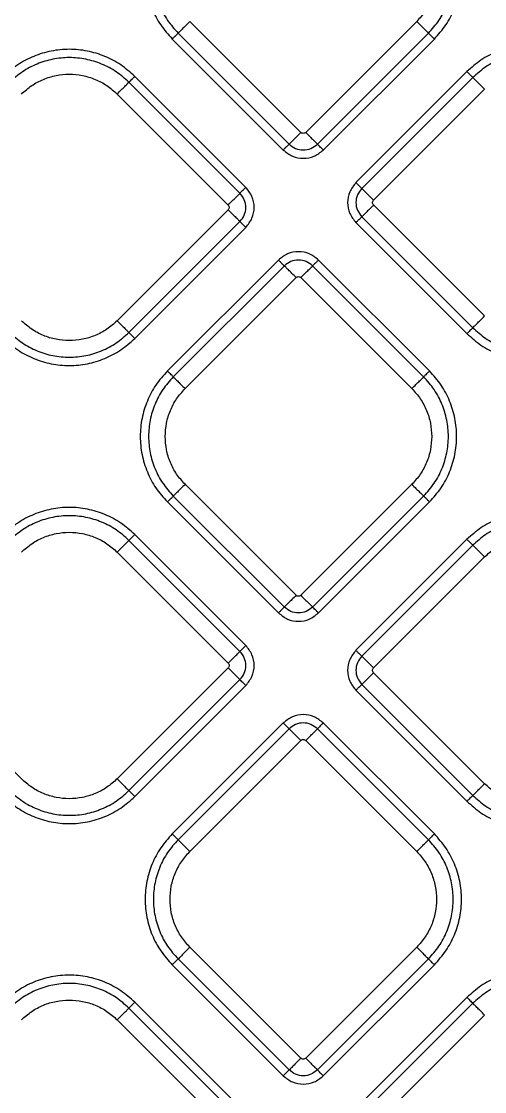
# Model space of a CAD drawing. Extents: x 400 to 501, y 484 to 634.
# Drawn here: x 461.16 to 463.91, y 553.08 to 559.43 of the extents above; entities that cross this region are included whole.
import ezdxf

# ---------------------------------------------------------------- set-up
doc = ezdxf.new("R2010")
doc.units = 0
doc.header["$MEASUREMENT"] = 0
doc.layers.add('DIM', color=3, linetype='Continuous')
doc.layers.add('GEOMETRY', color=3, linetype='Continuous', lineweight=25)

# ---------------------------------------------------------------- blocks, each defined once
blk = doc.blocks.new('2026 GRANDEE')
at = {"layer": 'GEOMETRY', "ltscale": 16}
for p, q in [((12.3912, -38.0681), (11.7324, -37.4093)), ((13.0783, -37.4093), (12.4195, -38.0681)), ((11.6627, -37.479), (12.3215, -38.1379)), ((12.4892, -38.1379), (13.148, -37.479)), ((11.6278, -37.5139), (12.2866, -38.1727)), ((12.5241, -38.1727), (13.1829, -37.5139)), ((12.0646, -38.3948), (11.4057, -37.7359)), ((13.3765, -37.7074), (12.7176, -38.3663)), ((12.0297, -38.4296), (11.3709, -37.7708)), ((13.4113, -37.7423), (12.7525, -38.4011)), ((11.3011, -37.8405), (11.96, -38.4994)), ((12.8222, -38.4709), (13.481, -37.812)), ((13.481, -39.158), (12.8222, -38.4991)), ((11.96, -38.5276), (11.3011, -39.1865)), ((11.3709, -39.2562), (12.0297, -38.5974)), ((12.7176, -38.6037), (13.3765, -39.2626)), ((12.7525, -38.5689), (13.4113, -39.2277)), ((11.4057, -39.2911), (12.0646, -38.6322)), ((12.2581, -38.8258), (11.5993, -39.4846)), ((12.293, -38.8606), (11.6341, -39.5195)), ((13.1195, -39.5195), (12.4607, -38.8606)), ((13.1544, -39.4846), (12.4956, -38.8258)), ((11.7039, -39.5892), (12.3627, -38.9304)), ((12.391, -38.9304), (13.0498, -39.5892)), ((12.3627, -40.8162), (11.7039, -40.1573)), ((13.0498, -40.1573), (12.391, -40.8162)), ((11.5993, -40.2619), (12.2581, -40.9207)), ((11.6341, -40.2271), (12.293, -40.8859)), ((12.4607, -40.8859), (13.1195, -40.2271)), ((12.4956, -40.9208), (13.1544, -40.2619)), ((12.0646, -41.1143), (11.4058, -40.4554)), ((12.0297, -41.1491), (11.3709, -40.4903)), ((13.3764, -40.4839), (12.7176, -41.1428)), ((13.4113, -40.5188), (12.7525, -41.1776)), ((11.3012, -40.56), (11.96, -41.2189)), ((12.8222, -41.2474), (13.481, -40.5885)), ((10.733, -41.906), (10.0742, -41.2471)), ((11.96, -41.2471), (11.3012, -41.906)), ((13.481, -41.9345), (12.8222, -41.2756)), ((11.3709, -41.9757), (12.0297, -41.3169)), ((11.4058, -42.0106), (12.0646, -41.3517)), ((12.7525, -41.3454), (13.4113, -42.0042)), ((12.7176, -41.3802), (13.3764, -42.0391)), ((12.2866, -41.5738), (11.6278, -42.2326)), ((12.3215, -41.6086), (11.6627, -42.2674)), ((13.148, -42.2674), (12.4892, -41.6086)), ((13.1829, -42.2326), (12.5241, -41.5738)), ((11.7324, -42.3372), (12.3912, -41.6783)), ((12.4195, -41.6783), (13.0783, -42.3372)), ((12.3912, -43.5641), (11.7324, -42.9053)), ((13.0783, -42.9053), (12.4195, -43.5641)), ((11.6278, -43.0099), (12.2866, -43.6687)), ((11.6627, -42.975), (12.3215, -43.6339)), ((12.4892, -43.6339), (13.148, -42.975)), ((12.5241, -43.6687), (13.1829, -43.0099)), ((12.0646, -43.8908), (11.4057, -43.2319)), ((13.3765, -43.2034), (12.7176, -43.8623)), ((13.4113, -43.2383), (12.7525, -43.8971)), ((12.0297, -43.9256), (11.3709, -43.2668)), ((12.8222, -43.9669), (13.481, -43.308)), ((11.3011, -43.3365), (11.96, -43.9954))]:
    blk.add_line(p, q, dxfattribs=at)
for points in [[(11.6278, -36.7366), (11.6038, -36.7635), (11.5558, -36.8172), (11.5056, -36.9137), (11.4738, -37.0173), (11.4633, -37.1252), (11.4738, -37.2332), (11.5056, -37.3367), (11.5558, -37.4332), (11.6038, -37.487), (11.6278, -37.5139)], [(11.6627, -36.7714), (11.6408, -36.7959), (11.5971, -36.8449), (11.5514, -36.9327), (11.5225, -37.027), (11.5129, -37.1252), (11.5225, -37.2235), (11.5514, -37.3178), (11.5971, -37.4056), (11.6408, -37.4546), (11.6627, -37.479)], [(13.148, -37.479), (13.1699, -37.4546), (13.2136, -37.4056), (13.2593, -37.3178), (13.2882, -37.2235), (13.2978, -37.1252), (13.2882, -37.027), (13.2593, -36.9327), (13.2136, -36.8449), (13.1699, -36.7959), (13.148, -36.7714)], [(13.1829, -37.5139), (13.2069, -37.487), (13.2549, -37.4332), (13.3051, -37.3367), (13.3369, -37.2332), (13.3474, -37.1252), (13.3369, -37.0173), (13.3051, -36.9137), (13.2549, -36.8172), (13.2069, -36.7635), (13.1829, -36.7366)], [(13.196, -37.1252), (13.1945, -37.1515), (13.1915, -37.2041), (13.1675, -37.2798), (13.131, -37.3504), (13.0959, -37.3897), (13.0783, -37.4093)], [(11.7324, -37.4093), (11.7241, -37.4176), (11.7075, -37.4341), (11.6859, -37.4558), (11.6693, -37.4724), (11.6649, -37.4768), (11.6627, -37.479)], [(13.0783, -37.4093), (13.0866, -37.4176), (13.1032, -37.4341), (13.1248, -37.4558), (13.1414, -37.4724), (13.1458, -37.4768), (13.148, -37.479)], [(11.6278, -37.5139), (11.6319, -37.5097), (11.6402, -37.5015), (11.651, -37.4906), (11.6593, -37.4823), (11.6615, -37.4801), (11.6627, -37.479)], [(13.1829, -37.5139), (13.1788, -37.5097), (13.1705, -37.5015), (13.1597, -37.4906), (13.1514, -37.4823), (13.1492, -37.4801), (13.148, -37.479)], [(14.1538, -37.7074), (14.1269, -37.6834), (14.0731, -37.6355), (13.9766, -37.5852), (13.8731, -37.5535), (13.7651, -37.5429), (13.6571, -37.5535), (13.5536, -37.5852), (13.4571, -37.6355), (13.4033, -37.6834), (13.3765, -37.7074)], [(11.4057, -37.7359), (11.3788, -37.712), (11.3251, -37.664), (11.2286, -37.6137), (11.125, -37.582), (11.0171, -37.5714), (10.9091, -37.582), (10.8056, -37.6137), (10.7091, -37.664), (10.6553, -37.712), (10.6284, -37.7359)], [(14.1189, -37.7423), (14.0944, -37.7205), (14.0455, -37.6768), (13.9576, -37.631), (13.8634, -37.6022), (13.7651, -37.5926), (13.6668, -37.6022), (13.5726, -37.631), (13.4847, -37.6768), (13.4358, -37.7205), (13.4113, -37.7423)], [(11.3709, -37.7708), (11.3464, -37.749), (11.2974, -37.7053), (11.2096, -37.6595), (11.1154, -37.6307), (11.0171, -37.6211), (10.9188, -37.6307), (10.8245, -37.6595), (10.7367, -37.7053), (10.6878, -37.749), (10.6633, -37.7708)], [(10.733, -37.8405), (10.7527, -37.823), (10.792, -37.7879), (10.8625, -37.7512), (10.9382, -37.728), (11.0171, -37.7203), (11.096, -37.728), (11.1717, -37.7512), (11.2422, -37.7879), (11.2815, -37.823), (11.3011, -37.8405)], [(11.4057, -37.7359), (11.4016, -37.7401), (11.3933, -37.7484), (11.3825, -37.7592), (11.3742, -37.7675), (11.372, -37.7697), (11.3709, -37.7708)], [(13.3765, -37.7074), (13.3806, -37.7116), (13.3889, -37.7199), (13.3997, -37.7307), (13.408, -37.739), (13.4102, -37.7412), (13.4113, -37.7423)], [(11.3011, -37.8405), (11.3094, -37.8323), (11.326, -37.8157), (11.3476, -37.794), (11.3642, -37.7774), (11.3687, -37.773), (11.3709, -37.7708)], [(13.481, -37.812), (13.4728, -37.8037), (13.4562, -37.7872), (13.4346, -37.7655), (13.418, -37.7489), (13.4135, -37.7445), (13.4113, -37.7423)], [(12.3215, -38.1379), (12.3237, -38.1356), (12.3281, -38.1312), (12.3447, -38.1146), (12.3664, -38.093), (12.3829, -38.0764), (12.3912, -38.0681)], [(12.4195, -38.0681), (12.4278, -38.0764), (12.4443, -38.093), (12.466, -38.1146), (12.4826, -38.1312), (12.487, -38.1356), (12.4892, -38.1379)], [(12.3215, -38.1379), (12.3204, -38.139), (12.3182, -38.1412), (12.3099, -38.1495), (12.299, -38.1603), (12.2908, -38.1686), (12.2866, -38.1727)], [(12.5241, -38.1727), (12.5199, -38.1686), (12.5117, -38.1603), (12.5008, -38.1495), (12.4925, -38.1412), (12.4903, -38.139), (12.4892, -38.1379)], [(12.7176, -38.3663), (12.7218, -38.3704), (12.73, -38.3787), (12.7409, -38.3895), (12.7492, -38.3978), (12.7514, -38.4), (12.7525, -38.4011)], [(11.96, -38.4994), (11.9683, -38.4911), (11.9848, -38.4745), (12.0065, -38.4529), (12.0231, -38.4363), (12.0275, -38.4319), (12.0297, -38.4296)], [(12.0646, -38.3948), (12.0604, -38.3989), (12.0521, -38.4072), (12.0413, -38.418), (12.033, -38.4263), (12.0308, -38.4285), (12.0297, -38.4296)], [(12.8222, -38.4709), (12.8139, -38.4626), (12.7974, -38.446), (12.7757, -38.4244), (12.7591, -38.4078), (12.7547, -38.4033), (12.7525, -38.4011)], [(12.8222, -38.4991), (12.8139, -38.5074), (12.7974, -38.524), (12.7757, -38.5456), (12.7591, -38.5622), (12.7547, -38.5666), (12.7525, -38.5689)], [(11.96, -38.5276), (11.9683, -38.5359), (11.9848, -38.5525), (12.0065, -38.5741), (12.0231, -38.5907), (12.0275, -38.5952), (12.0297, -38.5974)], [(12.0646, -38.6322), (12.0604, -38.6281), (12.0521, -38.6198), (12.0413, -38.609), (12.033, -38.6007), (12.0308, -38.5985), (12.0297, -38.5974)], [(12.7176, -38.6037), (12.7218, -38.5996), (12.73, -38.5913), (12.7409, -38.5805), (12.7492, -38.5722), (12.7514, -38.57), (12.7525, -38.5689)], [(12.2581, -38.8258), (12.2623, -38.8299), (12.2705, -38.8382), (12.2814, -38.849), (12.2897, -38.8573), (12.2919, -38.8595), (12.293, -38.8606)], [(12.3627, -38.9304), (12.3544, -38.9221), (12.3379, -38.9055), (12.3162, -38.8839), (12.2996, -38.8673), (12.2952, -38.8629), (12.293, -38.8606)], [(12.391, -38.9304), (12.3993, -38.9221), (12.4158, -38.9055), (12.4375, -38.8839), (12.4541, -38.8673), (12.4585, -38.8629), (12.4607, -38.8606)], [(12.4956, -38.8258), (12.4914, -38.8299), (12.4831, -38.8382), (12.4723, -38.849), (12.464, -38.8573), (12.4618, -38.8595), (12.4607, -38.8606)], [(11.3011, -39.1865), (11.2815, -39.204), (11.2422, -39.2391), (11.1717, -39.2758), (11.096, -39.299), (11.0171, -39.3067), (10.9382, -39.299), (10.8625, -39.2758), (10.792, -39.2391), (10.7527, -39.204), (10.733, -39.1865)], [(11.3011, -39.1865), (11.3094, -39.1948), (11.326, -39.2113), (11.3476, -39.233), (11.3642, -39.2496), (11.3687, -39.254), (11.3709, -39.2562)], [(13.4113, -39.2277), (13.4135, -39.2255), (13.418, -39.2211), (13.4346, -39.2045), (13.4562, -39.1828), (13.4728, -39.1662), (13.481, -39.158)], [(10.6633, -39.2562), (10.6878, -39.278), (10.7367, -39.3217), (10.8245, -39.3675), (10.9188, -39.3963), (11.0171, -39.4059), (11.1154, -39.3963), (11.2096, -39.3675), (11.2974, -39.3217), (11.3464, -39.278), (11.3709, -39.2562)], [(11.4057, -39.2911), (11.4016, -39.2869), (11.3933, -39.2786), (11.3825, -39.2678), (11.3742, -39.2595), (11.372, -39.2573), (11.3709, -39.2562)], [(13.4113, -39.2277), (13.4102, -39.2288), (13.408, -39.231), (13.3997, -39.2393), (13.3889, -39.2501), (13.3806, -39.2584), (13.3765, -39.2626)], [(13.4113, -39.2277), (13.4358, -39.2495), (13.4847, -39.2932), (13.5726, -39.339), (13.6668, -39.3678), (13.7651, -39.3774), (13.8634, -39.3678), (13.9576, -39.339), (14.0455, -39.2932), (14.0944, -39.2495), (14.1189, -39.2277)], [(10.6284, -39.2911), (10.6553, -39.3151), (10.7091, -39.363), (10.8056, -39.4133), (10.9091, -39.445), (11.0171, -39.4556), (11.125, -39.445), (11.2286, -39.4133), (11.3251, -39.363), (11.3788, -39.3151), (11.4057, -39.2911)], [(13.3765, -39.2626), (13.4033, -39.2865), (13.4571, -39.3345), (13.5536, -39.3848), (13.6571, -39.4165), (13.7651, -39.4271), (13.8731, -39.4165), (13.9766, -39.3848), (14.0731, -39.3345), (14.1269, -39.2865), (14.1538, -39.2626)], [(11.5993, -39.4846), (11.5753, -39.5115), (11.5273, -39.5653), (11.477, -39.6618), (11.4453, -39.7653), (11.4348, -39.8733), (11.4453, -39.9812), (11.477, -40.0848), (11.5273, -40.1813), (11.5753, -40.235), (11.5993, -40.2619)], [(11.6341, -39.5195), (11.633, -39.5184), (11.6308, -39.5162), (11.6225, -39.5079), (11.6117, -39.497), (11.6034, -39.4888), (11.5993, -39.4846)], [(13.1544, -39.4846), (13.1503, -39.4888), (13.142, -39.497), (13.1312, -39.5079), (13.1229, -39.5162), (13.1206, -39.5184), (13.1195, -39.5195)], [(13.1544, -40.2619), (13.1784, -40.235), (13.2264, -40.1813), (13.2766, -40.0848), (13.3083, -39.9812), (13.3189, -39.8733), (13.3083, -39.7653), (13.2766, -39.6618), (13.2264, -39.5653), (13.1784, -39.5115), (13.1544, -39.4846)], [(11.6341, -39.5195), (11.6123, -39.544), (11.5686, -39.5929), (11.5229, -39.6807), (11.494, -39.775), (11.4844, -39.8733), (11.494, -39.9715), (11.5229, -40.0658), (11.5686, -40.1536), (11.6123, -40.2026), (11.6341, -40.2271)], [(11.6341, -39.5195), (11.6364, -39.5217), (11.6408, -39.5261), (11.6574, -39.5427), (11.679, -39.5644), (11.6956, -39.5809), (11.7039, -39.5892)], [(13.0498, -39.5892), (13.0581, -39.5809), (13.0746, -39.5644), (13.0963, -39.5427), (13.1129, -39.5261), (13.1173, -39.5217), (13.1195, -39.5195)], [(13.1195, -40.2271), (13.1414, -40.2026), (13.1851, -40.1536), (13.2308, -40.0658), (13.2597, -39.9715), (13.2693, -39.8733), (13.2597, -39.775), (13.2308, -39.6807), (13.1851, -39.5929), (13.1414, -39.544), (13.1195, -39.5195)], [(11.5862, -39.8733), (11.5877, -39.847), (11.5907, -39.7944), (11.6147, -39.7187), (11.6512, -39.6481), (11.6863, -39.6089), (11.7039, -39.5892)], [(13.0498, -39.5892), (13.0674, -39.6089), (13.1025, -39.6481), (13.139, -39.7187), (13.163, -39.7944), (13.166, -39.847), (13.1675, -39.8733)], [(11.7039, -40.1573), (11.6863, -40.1377), (11.6512, -40.0984), (11.6147, -40.0279), (11.5907, -39.9522), (11.5877, -39.8996), (11.5862, -39.8733)], [(13.1675, -39.8733), (13.166, -39.8996), (13.163, -39.9522), (13.139, -40.0279), (13.1025, -40.0984), (13.0674, -40.1377), (13.0498, -40.1573)], [(11.7039, -40.1573), (11.6956, -40.1656), (11.679, -40.1822), (11.6574, -40.2038), (11.6408, -40.2204), (11.6364, -40.2248), (11.6341, -40.2271)], [(13.0498, -40.1573), (13.0581, -40.1656), (13.0746, -40.1822), (13.0963, -40.2038), (13.1129, -40.2204), (13.1173, -40.2248), (13.1195, -40.2271)], [(11.5993, -40.2619), (11.6034, -40.2578), (11.6117, -40.2495), (11.6225, -40.2387), (11.6308, -40.2304), (11.633, -40.2282), (11.6341, -40.2271)], [(13.1544, -40.2619), (13.1503, -40.2578), (13.142, -40.2495), (13.1312, -40.2387), (13.1229, -40.2304), (13.1206, -40.2282), (13.1195, -40.2271)], [(11.4058, -40.4554), (11.3789, -40.4314), (11.3251, -40.3835), (11.2286, -40.3332), (11.1251, -40.3015), (11.0171, -40.2909), (10.9091, -40.3015), (10.8056, -40.3332), (10.7091, -40.3835), (10.6553, -40.4314), (10.6285, -40.4554)], [(14.1537, -40.4839), (14.1268, -40.46), (14.0731, -40.412), (13.9766, -40.3617), (13.873, -40.33), (13.7651, -40.3194), (13.6571, -40.33), (13.5536, -40.3617), (13.4571, -40.412), (13.4033, -40.46), (13.3764, -40.4839)], [(11.3709, -40.4903), (11.3464, -40.4685), (11.2975, -40.4248), (11.2096, -40.379), (11.1154, -40.3502), (11.0171, -40.3406), (10.9188, -40.3502), (10.8246, -40.379), (10.7367, -40.4248), (10.6878, -40.4685), (10.6633, -40.4903)], [(14.1189, -40.5188), (14.0944, -40.497), (14.0454, -40.4533), (13.9576, -40.4075), (13.8634, -40.3787), (13.7651, -40.3691), (13.6668, -40.3787), (13.5725, -40.4075), (13.4847, -40.4533), (13.4358, -40.497), (13.4113, -40.5188)], [(10.733, -40.56), (10.7527, -40.5425), (10.792, -40.5074), (10.8625, -40.4707), (10.9382, -40.4475), (11.0171, -40.4398), (11.096, -40.4475), (11.1717, -40.4707), (11.2422, -40.5074), (11.2815, -40.5425), (11.3012, -40.56)], [(11.4058, -40.4554), (11.4016, -40.4596), (11.3933, -40.4679), (11.3825, -40.4787), (11.3742, -40.487), (11.372, -40.4892), (11.3709, -40.4903)], [(11.3012, -40.56), (11.3095, -40.5517), (11.326, -40.5352), (11.3477, -40.5135), (11.3643, -40.4969), (11.3687, -40.4925), (11.3709, -40.4903)], [(13.3764, -40.4839), (13.3806, -40.4881), (13.3888, -40.4964), (13.3997, -40.5072), (13.408, -40.5155), (13.4102, -40.5177), (13.4113, -40.5188)], [(13.481, -40.5885), (13.4727, -40.5803), (13.4562, -40.5637), (13.4345, -40.542), (13.4179, -40.5254), (13.4135, -40.521), (13.4113, -40.5188)], [(13.481, -40.5885), (13.5007, -40.571), (13.54, -40.5359), (13.6105, -40.4992), (13.6862, -40.476), (13.7651, -40.4683), (13.844, -40.476), (13.9197, -40.4992), (13.9902, -40.5359), (14.0295, -40.571), (14.0491, -40.5885)], [(12.3627, -40.8162), (12.3544, -40.8244), (12.3379, -40.841), (12.3162, -40.8627), (12.2996, -40.8793), (12.2952, -40.8837), (12.293, -40.8859)], [(12.391, -40.8162), (12.3993, -40.8244), (12.4158, -40.841), (12.4375, -40.8627), (12.4541, -40.8793), (12.4585, -40.8837), (12.4607, -40.8859)], [(12.293, -40.8859), (12.2919, -40.887), (12.2897, -40.8892), (12.2814, -40.8975), (12.2705, -40.9083), (12.2623, -40.9166), (12.2581, -40.9208)], [(12.4956, -40.9207), (12.4914, -40.9166), (12.4831, -40.9083), (12.4723, -40.8975), (12.464, -40.8892), (12.4618, -40.887), (12.4607, -40.8859)], [(11.96, -41.2189), (11.9683, -41.2106), (11.9848, -41.194), (12.0065, -41.1724), (12.0231, -41.1558), (12.0275, -41.1513), (12.0297, -41.1491)], [(12.0646, -41.1143), (12.0605, -41.1184), (12.0522, -41.1267), (12.0413, -41.1375), (12.033, -41.1458), (12.0308, -41.148), (12.0297, -41.1491)], [(12.7176, -41.1428), (12.7217, -41.1469), (12.73, -41.1552), (12.7408, -41.166), (12.7491, -41.1743), (12.7513, -41.1765), (12.7525, -41.1776)], [(12.8222, -41.2474), (12.8139, -41.2391), (12.7973, -41.2225), (12.7757, -41.2009), (12.7591, -41.1843), (12.7547, -41.1799), (12.7525, -41.1776)], [(11.96, -41.2471), (11.9683, -41.2554), (11.9848, -41.272), (12.0065, -41.2936), (12.0231, -41.3102), (12.0275, -41.3146), (12.0297, -41.3169)], [(12.8222, -41.2756), (12.8139, -41.2839), (12.7973, -41.3005), (12.7757, -41.3221), (12.7591, -41.3387), (12.7547, -41.3432), (12.7525, -41.3454)], [(12.0646, -41.3517), (12.0605, -41.3476), (12.0522, -41.3393), (12.0413, -41.3285), (12.033, -41.3202), (12.0308, -41.318), (12.0297, -41.3169)], [(12.7176, -41.3802), (12.7217, -41.3761), (12.73, -41.3678), (12.7408, -41.357), (12.7491, -41.3487), (12.7513, -41.3465), (12.7525, -41.3454)], [(12.2866, -41.5738), (12.2908, -41.5779), (12.299, -41.5862), (12.3099, -41.597), (12.3182, -41.6053), (12.3204, -41.6075), (12.3215, -41.6086)], [(12.3912, -41.6783), (12.3829, -41.6701), (12.3664, -41.6535), (12.3447, -41.6318), (12.3281, -41.6153), (12.3237, -41.6108), (12.3215, -41.6086)], [(12.4195, -41.6783), (12.4278, -41.6701), (12.4443, -41.6535), (12.466, -41.6318), (12.4826, -41.6153), (12.487, -41.6108), (12.4892, -41.6086)], [(12.5241, -41.5738), (12.5199, -41.5779), (12.5117, -41.5862), (12.5008, -41.597), (12.4925, -41.6053), (12.4903, -41.6075), (12.4892, -41.6086)], [(11.3012, -41.906), (11.2815, -41.9235), (11.2422, -41.9586), (11.1717, -41.9953), (11.096, -42.0185), (11.0171, -42.0262), (10.9382, -42.0185), (10.8625, -41.9953), (10.792, -41.9586), (10.7527, -41.9235), (10.733, -41.906)], [(11.3012, -41.906), (11.3095, -41.9142), (11.326, -41.9308), (11.3477, -41.9525), (11.3643, -41.9691), (11.3687, -41.9735), (11.3709, -41.9757)], [(10.6633, -41.9757), (10.6878, -41.9975), (10.7367, -42.0412), (10.8246, -42.087), (10.9188, -42.1158), (11.0171, -42.1254), (11.1154, -42.1158), (11.2096, -42.087), (11.2975, -42.0412), (11.3464, -41.9975), (11.3709, -41.9757)], [(11.4058, -42.0106), (11.4016, -42.0064), (11.3933, -41.9981), (11.3825, -41.9873), (11.3742, -41.979), (11.372, -41.9768), (11.3709, -41.9757)], [(13.4113, -42.0042), (13.4135, -42.002), (13.4179, -41.9976), (13.4345, -41.981), (13.4562, -41.9593), (13.4727, -41.9428), (13.481, -41.9345)], [(14.0491, -41.9345), (14.0295, -41.952), (13.9902, -41.9871), (13.9197, -42.0238), (13.844, -42.047), (13.7651, -42.0547), (13.6862, -42.047), (13.6105, -42.0238), (13.54, -41.9871), (13.5007, -41.952), (13.481, -41.9345)], [(10.6285, -42.0106), (10.6553, -42.0345), (10.7091, -42.0825), (10.8056, -42.1328), (10.9091, -42.1645), (11.0171, -42.1751), (11.1251, -42.1645), (11.2286, -42.1328), (11.3251, -42.0825), (11.3789, -42.0345), (11.4058, -42.0106)], [(13.4113, -42.0042), (13.4102, -42.0053), (13.408, -42.0075), (13.3997, -42.0158), (13.3888, -42.0266), (13.3806, -42.0349), (13.3764, -42.0391)], [(13.3764, -42.0391), (13.4033, -42.0631), (13.4571, -42.111), (13.5536, -42.1613), (13.6571, -42.193), (13.7651, -42.2036), (13.873, -42.193), (13.9766, -42.1613), (14.0731, -42.111), (14.1268, -42.0631), (14.1537, -42.0391)], [(13.4113, -42.0042), (13.4358, -42.026), (13.4847, -42.0697), (13.5725, -42.1155), (13.6668, -42.1443), (13.7651, -42.1539), (13.8634, -42.1443), (13.9576, -42.1155), (14.0454, -42.0697), (14.0944, -42.026), (14.1189, -42.0042)], [(11.6278, -42.2326), (11.6038, -42.2595), (11.5558, -42.3132), (11.5056, -42.4097), (11.4738, -42.5133), (11.4633, -42.6212), (11.4738, -42.7292), (11.5056, -42.8327), (11.5558, -42.9292), (11.6038, -42.983), (11.6278, -43.0099)], [(11.6627, -42.2674), (11.6615, -42.2663), (11.6593, -42.2641), (11.651, -42.2558), (11.6402, -42.245), (11.6319, -42.2367), (11.6278, -42.2326)], [(13.1829, -42.2326), (13.1788, -42.2367), (13.1705, -42.245), (13.1597, -42.2558), (13.1514, -42.2641), (13.1492, -42.2663), (13.148, -42.2674)], [(13.1829, -43.0099), (13.2069, -42.983), (13.2549, -42.9292), (13.3051, -42.8327), (13.3369, -42.7292), (13.3474, -42.6212), (13.3369, -42.5133), (13.3051, -42.4097), (13.2549, -42.3132), (13.2069, -42.2595), (13.1829, -42.2326)], [(11.6627, -42.2674), (11.6408, -42.2919), (11.5971, -42.3409), (11.5514, -42.4287), (11.5225, -42.523), (11.5129, -42.6212), (11.5225, -42.7195), (11.5514, -42.8138), (11.5971, -42.9016), (11.6408, -42.9506), (11.6627, -42.975)], [(11.6627, -42.2674), (11.6649, -42.2697), (11.6693, -42.2741), (11.6859, -42.2907), (11.7075, -42.3123), (11.7241, -42.3289), (11.7324, -42.3372)], [(13.0783, -42.3372), (13.0866, -42.3289), (13.1032, -42.3123), (13.1248, -42.2907), (13.1414, -42.2741), (13.1458, -42.2697), (13.148, -42.2674)], [(13.148, -42.975), (13.1699, -42.9506), (13.2136, -42.9016), (13.2593, -42.8138), (13.2882, -42.7195), (13.2978, -42.6212), (13.2882, -42.523), (13.2593, -42.4287), (13.2136, -42.3409), (13.1699, -42.2919), (13.148, -42.2674)], [(11.6147, -42.6212), (11.6162, -42.5949), (11.6192, -42.5423), (11.6432, -42.4666), (11.6797, -42.3961), (11.7148, -42.3568), (11.7324, -42.3372)], [(13.0783, -42.3372), (13.0959, -42.3568), (13.131, -42.3961), (13.1675, -42.4666), (13.1915, -42.5423), (13.1945, -42.5949), (13.196, -42.6212)], [(11.7324, -42.9053), (11.7148, -42.8857), (11.6797, -42.8464), (11.6432, -42.7758), (11.6192, -42.7001), (11.6162, -42.6475), (11.6147, -42.6212)], [(13.196, -42.6212), (13.1945, -42.6475), (13.1915, -42.7001), (13.1675, -42.7758), (13.131, -42.8464), (13.0959, -42.8857), (13.0783, -42.9053)], [(11.7324, -42.9053), (11.7241, -42.9136), (11.7075, -42.9301), (11.6859, -42.9518), (11.6693, -42.9684), (11.6649, -42.9728), (11.6627, -42.975)], [(13.0783, -42.9053), (13.0866, -42.9136), (13.1032, -42.9301), (13.1248, -42.9518), (13.1414, -42.9684), (13.1458, -42.9728), (13.148, -42.975)], [(11.6278, -43.0099), (11.6319, -43.0057), (11.6402, -42.9975), (11.651, -42.9866), (11.6593, -42.9783), (11.6615, -42.9761), (11.6627, -42.975)], [(13.1829, -43.0099), (13.1788, -43.0057), (13.1705, -42.9975), (13.1597, -42.9866), (13.1514, -42.9783), (13.1492, -42.9761), (13.148, -42.975)], [(11.4057, -43.2319), (11.3788, -43.208), (11.3251, -43.16), (11.2286, -43.1097), (11.125, -43.078), (11.0171, -43.0674), (10.9091, -43.078), (10.8056, -43.1097), (10.7091, -43.16), (10.6553, -43.208), (10.6284, -43.2319)], [(14.1538, -43.2034), (14.1269, -43.1794), (14.0731, -43.1315), (13.9766, -43.0812), (13.8731, -43.0495), (13.7651, -43.0389), (13.6571, -43.0495), (13.5536, -43.0812), (13.4571, -43.1315), (13.4033, -43.1794), (13.3765, -43.2034)], [(11.3709, -43.2668), (11.3464, -43.245), (11.2974, -43.2013), (11.2096, -43.1555), (11.1154, -43.1267), (11.0171, -43.1171), (10.9188, -43.1267), (10.8245, -43.1555), (10.7367, -43.2013), (10.6878, -43.245), (10.6633, -43.2668)], [(14.1189, -43.2383), (14.0944, -43.2165), (14.0455, -43.1728), (13.9576, -43.127), (13.8634, -43.0982), (13.7651, -43.0886), (13.6668, -43.0982), (13.5726, -43.127), (13.4847, -43.1728), (13.4358, -43.2165), (13.4113, -43.2383)], [(10.733, -43.3365), (10.7527, -43.319), (10.792, -43.2839), (10.8625, -43.2472), (10.9382, -43.224), (11.0171, -43.2163), (11.096, -43.224), (11.1717, -43.2472), (11.2422, -43.2839), (11.2815, -43.319), (11.3011, -43.3365)], [(11.4057, -43.2319), (11.4016, -43.2361), (11.3933, -43.2444), (11.3825, -43.2552), (11.3742, -43.2635), (11.372, -43.2657), (11.3709, -43.2668)], [(13.3765, -43.2034), (13.3806, -43.2076), (13.3889, -43.2159), (13.3997, -43.2267), (13.408, -43.235), (13.4102, -43.2372), (13.4113, -43.2383)], [(13.481, -43.308), (13.4728, -43.2997), (13.4562, -43.2832), (13.4346, -43.2615), (13.418, -43.2449), (13.4135, -43.2405), (13.4113, -43.2383)], [(11.3011, -43.3365), (11.3094, -43.3283), (11.326, -43.3117), (11.3476, -43.29), (11.3642, -43.2734), (11.3687, -43.269), (11.3709, -43.2668)], [(12.3912, -43.5641), (12.3829, -43.5724), (12.3664, -43.589), (12.3447, -43.6106), (12.3281, -43.6272), (12.3237, -43.6316), (12.3215, -43.6339)], [(12.4195, -43.5641), (12.4278, -43.5724), (12.4443, -43.589), (12.466, -43.6106), (12.4826, -43.6272), (12.487, -43.6316), (12.4892, -43.6339)], [(12.3215, -43.6339), (12.3204, -43.635), (12.3182, -43.6372), (12.3099, -43.6455), (12.299, -43.6563), (12.2908, -43.6646), (12.2866, -43.6687)], [(12.5241, -43.6687), (12.5199, -43.6646), (12.5117, -43.6563), (12.5008, -43.6455), (12.4925, -43.6372), (12.4903, -43.635), (12.4892, -43.6339)]]:
    blk.add_open_spline(points, degree=3, dxfattribs=at)
for points, knots in [([(12.4195, -38.0681), (12.4174, -38.0698), (12.4133, -38.073), (12.4053, -38.0745), (12.3974, -38.073), (12.3933, -38.0698), (12.3912, -38.0681)], [0, 0, 0, 0, 0.2502271, 0.500001, 0.7497726, 1, 1, 1, 1]), ([(12.2866, -38.1727), (12.304, -38.1865), (12.3387, -38.214), (12.4053, -38.2259), (12.472, -38.214), (12.5067, -38.1865), (12.5241, -38.1727)], [0, 0, 0, 0, 0.250039, 0.499994, 0.749965, 1, 1, 1, 1]), ([(12.3215, -38.1379), (12.3337, -38.1476), (12.3583, -38.167), (12.4053, -38.1754), (12.4524, -38.167), (12.477, -38.1476), (12.4892, -38.1379)], [0, 0, 0, 0, 0.249985, 0.499995, 0.750018, 1, 1, 1, 1]), ([(12.7176, -38.3663), (12.7039, -38.3836), (12.6764, -38.4183), (12.6644, -38.485), (12.6764, -38.5517), (12.7039, -38.5864), (12.7176, -38.6037)], [0, 0, 0, 0, 0.250039, 0.499994, 0.749965, 1, 1, 1, 1]), ([(12.0297, -38.5974), (12.0394, -38.5851), (12.0588, -38.5606), (12.0673, -38.5135), (12.0588, -38.4664), (12.0394, -38.4419), (12.0297, -38.4296)], [0, 0, 0, 0, 0.249985, 0.499995, 0.750018, 1, 1, 1, 1]), ([(12.0646, -38.6322), (12.0783, -38.6149), (12.1058, -38.5802), (12.1177, -38.5135), (12.1058, -38.4468), (12.0783, -38.4121), (12.0646, -38.3948)], [0, 0, 0, 0, 0.250039, 0.499994, 0.749965, 1, 1, 1, 1]), ([(12.7525, -38.4011), (12.7428, -38.4134), (12.7233, -38.4379), (12.7149, -38.485), (12.7233, -38.5321), (12.7428, -38.5566), (12.7525, -38.5689)], [0, 0, 0, 0, 0.2499848, 0.4999945, 0.7500184, 1, 1, 1, 1]), ([(11.96, -38.4994), (11.9616, -38.5014), (11.9649, -38.5056), (11.9663, -38.5135), (11.9649, -38.5214), (11.9616, -38.5256), (11.96, -38.5276)], [0, 0, 0, 0, 0.250227, 0.500001, 0.749773, 1, 1, 1, 1]), ([(12.8222, -38.4991), (12.8206, -38.4971), (12.8173, -38.4929), (12.8159, -38.485), (12.8173, -38.4771), (12.8206, -38.4729), (12.8222, -38.4709)], [0, 0, 0, 0, 0.250227, 0.500001, 0.749773, 1, 1, 1, 1]), ([(12.4956, -38.8258), (12.4782, -38.812), (12.4435, -38.7845), (12.3768, -38.7726), (12.3102, -38.7845), (12.2755, -38.812), (12.2581, -38.8258)], [0, 0, 0, 0, 0.250039, 0.499994, 0.749965, 1, 1, 1, 1]), ([(12.4607, -38.8606), (12.4484, -38.8509), (12.4239, -38.8315), (12.3768, -38.8231), (12.3297, -38.8315), (12.3052, -38.8509), (12.293, -38.8606)], [0, 0, 0, 0, 0.249985, 0.499995, 0.750018, 1, 1, 1, 1]), ([(12.3627, -38.9304), (12.3648, -38.9287), (12.3689, -38.9255), (12.3768, -38.924), (12.3848, -38.9255), (12.3889, -38.9287), (12.391, -38.9304)], [0, 0, 0, 0, 0.250227, 0.500001, 0.749773, 1, 1, 1, 1]), ([(12.391, -40.8162), (12.3889, -40.8178), (12.3848, -40.8211), (12.3768, -40.8225), (12.3689, -40.8211), (12.3648, -40.8178), (12.3627, -40.8162)], [0, 0, 0, 0, 0.250227, 0.500001, 0.749773, 1, 1, 1, 1]), ([(12.4607, -40.8859), (12.4484, -40.8956), (12.4239, -40.915), (12.3768, -40.9235), (12.3297, -40.915), (12.3052, -40.8956), (12.293, -40.8859)], [0, 0, 0, 0, 0.249989, 0.499995, 0.750011, 1, 1, 1, 1]), ([(12.2581, -40.9207), (12.2755, -40.9345), (12.3102, -40.962), (12.3768, -40.9739), (12.4435, -40.962), (12.4782, -40.9345), (12.4956, -40.9208)], [0, 0, 0, 0, 0.250033, 0.500005, 0.749962, 1, 1, 1, 1]), ([(12.0297, -41.3169), (12.0394, -41.3046), (12.0589, -41.2801), (12.0673, -41.233), (12.0589, -41.1859), (12.0394, -41.1614), (12.0297, -41.1491)], [0, 0, 0, 0, 0.249985, 0.499995, 0.750018, 1, 1, 1, 1]), ([(12.0646, -41.3517), (12.0783, -41.3344), (12.1058, -41.2997), (12.1178, -41.233), (12.1058, -41.1663), (12.0783, -41.1316), (12.0646, -41.1143)], [0, 0, 0, 0, 0.250039, 0.499994, 0.749965, 1, 1, 1, 1]), ([(12.7176, -41.1428), (12.7038, -41.1601), (12.6763, -41.1948), (12.6644, -41.2615), (12.6763, -41.3282), (12.7038, -41.3629), (12.7176, -41.3802)], [0, 0, 0, 0, 0.250039, 0.499994, 0.749965, 1, 1, 1, 1]), ([(11.96, -41.2189), (11.9616, -41.2209), (11.9649, -41.2251), (11.9664, -41.233), (11.9649, -41.2409), (11.9616, -41.2451), (11.96, -41.2471)], [0, 0, 0, 0, 0.2502271, 0.500001, 0.7497726, 1, 1, 1, 1]), ([(12.7525, -41.1776), (12.7427, -41.1899), (12.7233, -41.2144), (12.7149, -41.2615), (12.7233, -41.3086), (12.7427, -41.3331), (12.7525, -41.3454)], [0, 0, 0, 0, 0.249985, 0.499995, 0.750018, 1, 1, 1, 1]), ([(12.8222, -41.2756), (12.8205, -41.2736), (12.8173, -41.2694), (12.8158, -41.2615), (12.8173, -41.2536), (12.8205, -41.2494), (12.8222, -41.2474)], [0, 0, 0, 0, 0.250227, 0.500001, 0.749773, 1, 1, 1, 1]), ([(12.5241, -41.5738), (12.5067, -41.56), (12.472, -41.5325), (12.4054, -41.5206), (12.3387, -41.5325), (12.304, -41.56), (12.2866, -41.5738)], [0, 0, 0, 0, 0.250039, 0.499994, 0.749965, 1, 1, 1, 1]), ([(12.4892, -41.6086), (12.477, -41.5989), (12.4524, -41.5795), (12.4053, -41.5711), (12.3583, -41.5795), (12.3337, -41.5989), (12.3215, -41.6086)], [0, 0, 0, 0, 0.249985, 0.499995, 0.750018, 1, 1, 1, 1]), ([(12.3912, -41.6783), (12.3933, -41.6767), (12.3974, -41.6734), (12.4053, -41.672), (12.4133, -41.6734), (12.4174, -41.6767), (12.4195, -41.6783)], [0, 0, 0, 0, 0.250227, 0.500001, 0.749773, 1, 1, 1, 1]), ([(12.4195, -43.5641), (12.4174, -43.5658), (12.4133, -43.569), (12.4053, -43.5705), (12.3974, -43.569), (12.3933, -43.5658), (12.3912, -43.5641)], [0, 0, 0, 0, 0.250227, 0.500001, 0.749773, 1, 1, 1, 1]), ([(12.4892, -43.6339), (12.477, -43.6436), (12.4524, -43.663), (12.4053, -43.6714), (12.3583, -43.663), (12.3337, -43.6436), (12.3215, -43.6339)], [0, 0, 0, 0, 0.249989, 0.499995, 0.750011, 1, 1, 1, 1]), ([(12.2866, -43.6687), (12.304, -43.6825), (12.3387, -43.71), (12.4053, -43.7219), (12.472, -43.71), (12.5067, -43.6825), (12.5241, -43.6687)], [0, 0, 0, 0, 0.2500325, 0.5000052, 0.7499624, 1, 1, 1, 1])]:
    blk.add_open_spline(points, degree=3, knots=knots, dxfattribs=at)

msp = doc.modelspace()

# ---------------------------------------------------------------- block references
at = {"layer": 'DIM'}
msp.add_blockref('2026 GRANDEE', (450.4248, 596.8403), dxfattribs=at)

doc.saveas('drawing.dxf')
